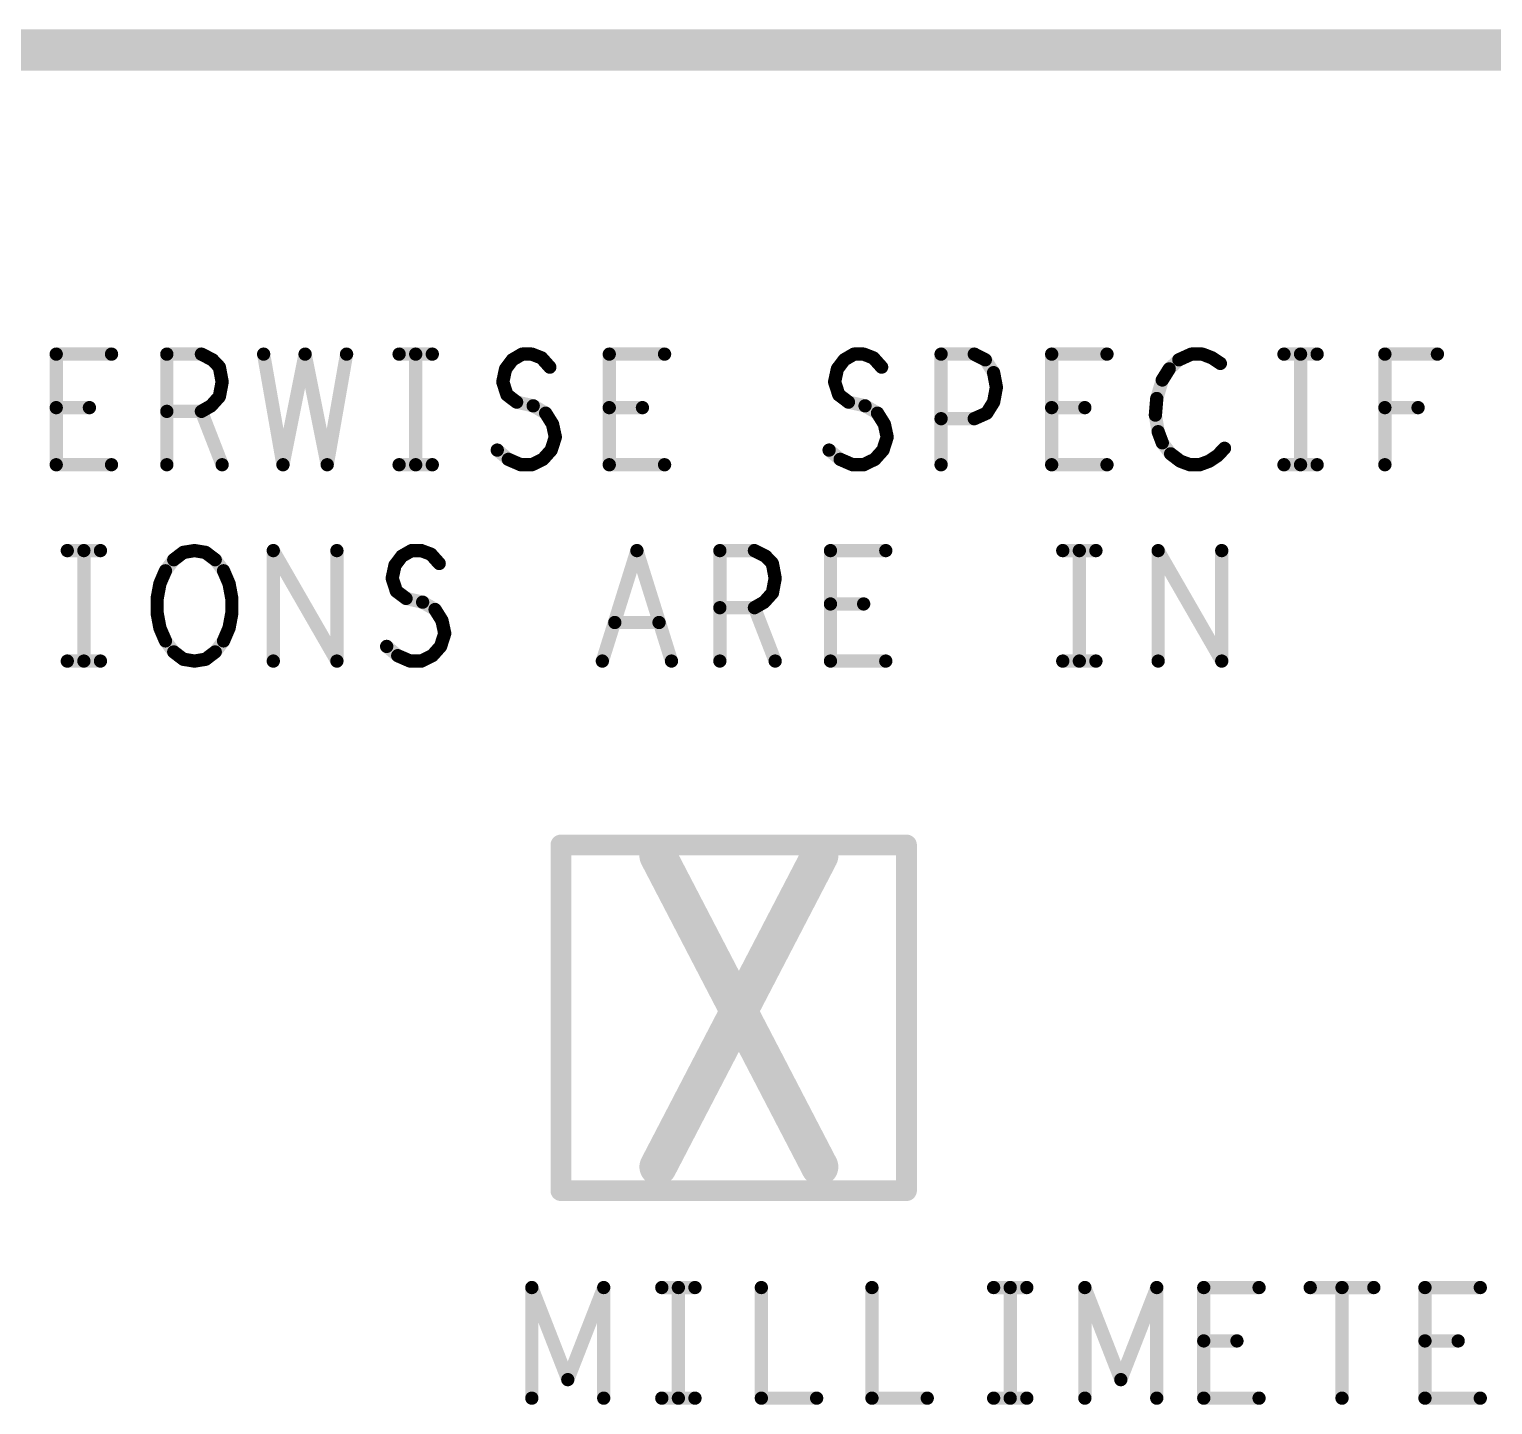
# Model space of a CAD drawing. Extents: x -14.2 to 19.9, y -5.2 to 16.9.
# Drawn here: x 12.316 to 13.374, y -3.127 to -2.132 of the extents above; entities that cross this region are included whole.
import ezdxf

# ---------------------------------------------------------------- set-up
doc = ezdxf.new("R2010")
doc.units = 0
doc.layers.get('0').update_dxf_attribs({"linetype": 'CONTINUOUS'})
doc.layers.add('FAB', color=2, linetype='CONTINUOUS')

# ---------------------------------------------------------------- blocks, each defined once
blk = doc.blocks.new('ROUND_105')
at = {"const_width": 0.0075}
blk.add_lwpolyline([(-0.00375, 0, 1), (0.00375, 0, 1)], format="xyb", close=True, dxfattribs=at)
blk = doc.blocks.new('ROUND_176')
at = {"const_width": 0.0048}
blk.add_lwpolyline([(-0.0024, 0, 1), (0.0024, 0, 1)], format="xyb", close=True, dxfattribs=at)
blk = doc.blocks.new('ROUND_180')
at = {"const_width": 0.0135}
blk.add_lwpolyline([(-0.00675, 0, 1), (0.00675, 0, 1)], format="xyb", close=True, dxfattribs=at)

msp = doc.modelspace()

# ---------------------------------------------------------------- linework, layer by layer
at = {"layer": 'FAB'}
for points, const_width in [([(11.2301, -2.1473), (13.7501, -2.1473)], 0.03), ([(12.3351, -2.4472), (12.3351, -2.3672)], 0.0096), ([(12.3351, -2.3672), (12.3751, -2.3672)], 0.0096), ([(12.4151, -2.4472), (12.4151, -2.3672)], 0.0096), ([(12.4151, -2.3672), (12.4401, -2.3672)], 0.0096), ([(12.4401, -2.3672), (12.4481, -2.3713)], 0.0096), ([(12.4481, -2.3713), (12.4531, -2.3766)], 0.0096), ([(12.4851, -2.3672), (12.4991, -2.4472)], 0.0096), ([(12.4991, -2.4472), (12.5151, -2.3672)], 0.0096), ([(12.5151, -2.3672), (12.5311, -2.4472)], 0.0096), ([(12.5311, -2.4472), (12.5451, -2.3672)], 0.0096), ([(12.5831, -2.3672), (12.6071, -2.3672)], 0.0096), ([(12.5951, -2.3672), (12.5951, -2.4472)], 0.0096), ([(12.6601, -2.3779), (12.6651, -2.3713)], 0.0096), ([(12.6651, -2.3713), (12.6721, -2.3672)], 0.0096), ([(12.6721, -2.3672), (12.6791, -2.3672)], 0.0096), ([(12.6791, -2.3672), (12.6861, -2.3699)], 0.0096), ([(12.6861, -2.3699), (12.6921, -2.3766)], 0.0096), ([(12.7351, -2.4472), (12.7351, -2.3672)], 0.0096), ([(12.7351, -2.3672), (12.7751, -2.3672)], 0.0096), ([(12.9001, -2.3779), (12.9051, -2.3713)], 0.0096), ([(12.9051, -2.3713), (12.9121, -2.3672)], 0.0096), ([(12.9121, -2.3672), (12.9191, -2.3672)], 0.0096), ([(12.9191, -2.3672), (12.9261, -2.3699)], 0.0096), ([(12.9261, -2.3699), (12.9321, -2.3766)], 0.0096), ([(12.9751, -2.4472), (12.9751, -2.3672)], 0.0096), ([(12.9751, -2.3672), (12.9991, -2.3672)], 0.0096), ([(12.9991, -2.3672), (13.0071, -2.3713)], 0.0096), ([(13.0071, -2.3713), (13.0131, -2.3806)], 0.0096), ([(13.0551, -2.4472), (13.0551, -2.3672)], 0.0096), ([(13.0551, -2.3672), (13.0951, -2.3672)], 0.0096), ([(13.1471, -2.3713), (13.1401, -2.3779)], 0.0096), ([(13.1561, -2.3672), (13.1471, -2.3713)], 0.0096), ([(13.1641, -2.3672), (13.1561, -2.3672)], 0.0096), ([(13.1711, -2.3699), (13.1641, -2.3672)], 0.0096), ([(13.1771, -2.3739), (13.1711, -2.3699)], 0.0096), ([(13.2231, -2.3672), (13.2471, -2.3672)], 0.0096), ([(13.2351, -2.3672), (13.2351, -2.4472)], 0.0096), ([(13.2961, -2.4472), (13.2961, -2.3672)], 0.0096), ([(13.2961, -2.3672), (13.3341, -2.3672)], 0.0096), ([(12.4531, -2.3766), (12.4551, -2.3873)], 0.0096), ([(12.6581, -2.3873), (12.6601, -2.3779)], 0.0096), ([(12.8981, -2.3873), (12.9001, -2.3779)], 0.0096), ([(13.0131, -2.3806), (13.0151, -2.3912)], 0.0096), ([(13.1351, -2.3859), (13.1311, -2.3993)], 0.0096), ([(13.1401, -2.3779), (13.1351, -2.3859)], 0.0096), ([(12.4551, -2.3873), (12.4531, -2.3979)], 0.0096), ([(12.6611, -2.3966), (12.6581, -2.3873)], 0.0096), ([(12.6681, -2.4019), (12.6611, -2.3966)], 0.0096), ([(12.9011, -2.3966), (12.8981, -2.3873)], 0.0096), ([(12.9081, -2.4019), (12.9011, -2.3966)], 0.0096), ([(13.0151, -2.3912), (13.0131, -2.4019)], 0.0096), ([(12.3591, -2.4059), (12.3351, -2.4059)], 0.0096), ([(12.4471, -2.4046), (12.4401, -2.4086)], 0.0096), ([(12.4531, -2.3979), (12.4471, -2.4046)], 0.0096), ([(12.6801, -2.4046), (12.6681, -2.4019)], 0.0096), ([(12.6891, -2.4099), (12.6801, -2.4046)], 0.0096), ([(12.7591, -2.4059), (12.7351, -2.4059)], 0.0096), ([(12.9201, -2.4046), (12.9081, -2.4019)], 0.0096), ([(12.9291, -2.4099), (12.9201, -2.4046)], 0.0096), ([(13.0131, -2.4019), (13.0081, -2.4099)], 0.0096), ([(13.0791, -2.4059), (13.0551, -2.4059)], 0.0096), ([(13.1311, -2.3993), (13.1301, -2.4113)], 0.0096), ([(13.3201, -2.4059), (13.2961, -2.4059)], 0.0096), ([(12.4401, -2.4086), (12.4151, -2.4086)], 0.0096), ([(12.4401, -2.4086), (12.4551, -2.4472)], 0.0096), ([(12.6941, -2.4179), (12.6891, -2.4099)], 0.0096), ([(12.6961, -2.4272), (12.6941, -2.4179)], 0.0096), ([(12.9341, -2.4179), (12.9291, -2.4099)], 0.0096), ([(12.9361, -2.4272), (12.9341, -2.4179)], 0.0096), ([(12.9991, -2.4139), (12.9751, -2.4139)], 0.0096), ([(13.0081, -2.4099), (12.9991, -2.4139)], 0.0096), ([(13.1301, -2.4113), (13.1321, -2.4233)], 0.0096), ([(12.6931, -2.4366), (12.6961, -2.4272)], 0.0096), ([(12.9331, -2.4366), (12.9361, -2.4272)], 0.0096), ([(13.1321, -2.4233), (13.1351, -2.4313)], 0.0096), ([(12.6541, -2.4366), (12.6621, -2.4433)], 0.0096), ([(12.6871, -2.4433), (12.6931, -2.4366)], 0.0096), ([(12.8941, -2.4366), (12.9021, -2.4433)], 0.0096), ([(12.9271, -2.4433), (12.9331, -2.4366)], 0.0096), ([(13.1351, -2.4313), (13.1411, -2.4393)], 0.0096), ([(13.1411, -2.4393), (13.1481, -2.4446)], 0.0096), ([(13.1751, -2.4406), (13.1801, -2.4353)], 0.0096), ([(12.3751, -2.4472), (12.3351, -2.4472)], 0.0096), ([(12.5831, -2.4472), (12.6071, -2.4472)], 0.0096), ([(12.6621, -2.4433), (12.6711, -2.4472)], 0.0096), ([(12.6711, -2.4472), (12.6791, -2.4472)], 0.0096), ([(12.6791, -2.4472), (12.6871, -2.4433)], 0.0096), ([(12.7751, -2.4472), (12.7351, -2.4472)], 0.0096), ([(12.9021, -2.4433), (12.9111, -2.4472)], 0.0096), ([(12.9111, -2.4472), (12.9191, -2.4472)], 0.0096), ([(12.9191, -2.4472), (12.9271, -2.4433)], 0.0096), ([(13.0951, -2.4472), (13.0551, -2.4472)], 0.0096), ([(13.1481, -2.4446), (13.1551, -2.4472)], 0.0096), ([(13.1551, -2.4472), (13.1621, -2.4472)], 0.0096), ([(13.1621, -2.4472), (13.1691, -2.4446)], 0.0096), ([(13.1691, -2.4446), (13.1751, -2.4406)], 0.0096), ([(13.2231, -2.4472), (13.2471, -2.4472)], 0.0096), ([(12.3431, -2.5093), (12.3671, -2.5093)], 0.0096), ([(12.3551, -2.5093), (12.3551, -2.5892)], 0.0096), ([(12.4201, -2.5159), (12.4271, -2.5106)], 0.0096), ([(12.4271, -2.5106), (12.4351, -2.5093)], 0.0096), ([(12.4351, -2.5093), (12.4431, -2.5106)], 0.0096), ([(12.4431, -2.5106), (12.4501, -2.5159)], 0.0096), ([(12.4921, -2.5892), (12.4921, -2.5093)], 0.0096), ([(12.4921, -2.5093), (12.5381, -2.5892)], 0.0096), ([(12.5381, -2.5892), (12.5381, -2.5093)], 0.0096), ([(12.5801, -2.5199), (12.5851, -2.5133)], 0.0096), ([(12.5851, -2.5133), (12.5921, -2.5093)], 0.0096), ([(12.5921, -2.5093), (12.5991, -2.5093)], 0.0096), ([(12.5991, -2.5093), (12.6061, -2.5119)], 0.0096), ([(12.6061, -2.5119), (12.6121, -2.5186)], 0.0096), ([(12.7301, -2.5892), (12.7551, -2.5093)], 0.0096), ([(12.7551, -2.5093), (12.7801, -2.5892)], 0.0096), ([(12.8151, -2.5892), (12.8151, -2.5093)], 0.0096), ([(12.8151, -2.5093), (12.8401, -2.5093)], 0.0096), ([(12.8401, -2.5093), (12.8481, -2.5133)], 0.0096), ([(12.8481, -2.5133), (12.8531, -2.5186)], 0.0096), ([(12.8951, -2.5892), (12.8951, -2.5093)], 0.0096), ([(12.8951, -2.5093), (12.9351, -2.5093)], 0.0096), ([(13.0631, -2.5093), (13.0871, -2.5093)], 0.0096), ([(13.0751, -2.5093), (13.0751, -2.5892)], 0.0096), ([(13.1321, -2.5892), (13.1321, -2.5093)], 0.0096), ([(13.1321, -2.5093), (13.1781, -2.5892)], 0.0096), ([(13.1781, -2.5892), (13.1781, -2.5093)], 0.0096), ([(12.4101, -2.5332), (12.4141, -2.5239)], 0.0096), ([(12.4141, -2.5239), (12.4201, -2.5159)], 0.0096), ([(12.4501, -2.5159), (12.4561, -2.5239)], 0.0096), ([(12.4561, -2.5239), (12.4601, -2.5332)], 0.0096), ([(12.5781, -2.5293), (12.5801, -2.5199)], 0.0096), ([(12.8531, -2.5186), (12.8551, -2.5293)], 0.0096), ([(12.4081, -2.5439), (12.4101, -2.5332)], 0.0096), ([(12.4601, -2.5332), (12.4621, -2.5439)], 0.0096), ([(12.5811, -2.5386), (12.5781, -2.5293)], 0.0096), ([(12.8551, -2.5293), (12.8531, -2.5399)], 0.0096), ([(12.4081, -2.5546), (12.4081, -2.5439)], 0.0096), ([(12.4621, -2.5439), (12.4621, -2.5546)], 0.0096), ([(12.5881, -2.5439), (12.5811, -2.5386)], 0.0096), ([(12.6001, -2.5466), (12.5881, -2.5439)], 0.0096), ([(12.8531, -2.5399), (12.8471, -2.5466)], 0.0096), ([(12.4101, -2.5653), (12.4081, -2.5546)], 0.0096), ([(12.4621, -2.5546), (12.4601, -2.5653)], 0.0096), ([(12.6091, -2.5519), (12.6001, -2.5466)], 0.0096), ([(12.6141, -2.5599), (12.6091, -2.5519)], 0.0096), ([(12.8401, -2.5506), (12.8151, -2.5506)], 0.0096), ([(12.8471, -2.5466), (12.8401, -2.5506)], 0.0096), ([(12.8401, -2.5506), (12.8551, -2.5892)], 0.0096), ([(12.9191, -2.5479), (12.8951, -2.5479)], 0.0096), ([(12.4141, -2.5746), (12.4101, -2.5653)], 0.0096), ([(12.4601, -2.5653), (12.4561, -2.5746)], 0.0096), ([(12.6161, -2.5692), (12.6141, -2.5599)], 0.0096), ([(12.7711, -2.5613), (12.7391, -2.5613)], 0.0096), ([(12.4201, -2.5826), (12.4141, -2.5746)], 0.0096), ([(12.4561, -2.5746), (12.4501, -2.5826)], 0.0096), ([(12.6131, -2.5786), (12.6161, -2.5692)], 0.0096), ([(12.4271, -2.5879), (12.4201, -2.5826)], 0.0096), ([(12.4501, -2.5826), (12.4431, -2.5879)], 0.0096), ([(12.5741, -2.5786), (12.5821, -2.5853)], 0.0096), ([(12.5821, -2.5853), (12.5911, -2.5892)], 0.0096), ([(12.5991, -2.5892), (12.6071, -2.5853)], 0.0096), ([(12.6071, -2.5853), (12.6131, -2.5786)], 0.0096), ([(12.3431, -2.5892), (12.3671, -2.5892)], 0.0096), ([(12.4351, -2.5892), (12.4271, -2.5879)], 0.0096), ([(12.4431, -2.5879), (12.4351, -2.5892)], 0.0096), ([(12.5911, -2.5892), (12.5991, -2.5892)], 0.0096), ([(12.9351, -2.5892), (12.8951, -2.5892)], 0.0096), ([(13.0631, -2.5892), (13.0871, -2.5892)], 0.0096), ([(12.9501, -2.7222), (12.7001, -2.7222)], 0.015), ([(12.7001, -2.7222), (12.7001, -2.9722)], 0.015), ([(12.7704, -2.955), (12.8873, -2.73)], 0.027), ([(12.7704, -2.73), (12.8873, -2.955)], 0.027), ([(12.9501, -2.9722), (12.9501, -2.7222)], 0.015), ([(12.7001, -2.9722), (12.9501, -2.9722)], 0.015), ([(12.6791, -3.1223), (12.6791, -3.0423)], 0.0096), ([(12.6791, -3.0423), (12.7051, -3.1089)], 0.0096), ([(12.7051, -3.1089), (12.7311, -3.0423)], 0.0096), ([(12.7311, -3.0423), (12.7311, -3.1223)], 0.0096), ([(12.7731, -3.0423), (12.7971, -3.0423)], 0.0096), ([(12.7851, -3.0423), (12.7851, -3.1223)], 0.0096), ([(12.8451, -3.0423), (12.8451, -3.1223)], 0.0096), ([(12.9251, -3.0423), (12.9251, -3.1223)], 0.0096), ([(13.0131, -3.0423), (13.0371, -3.0423)], 0.0096), ([(13.0251, -3.0423), (13.0251, -3.1223)], 0.0096), ([(13.0791, -3.1223), (13.0791, -3.0423)], 0.0096), ([(13.0791, -3.0423), (13.1051, -3.1089)], 0.0096), ([(13.1051, -3.1089), (13.1311, -3.0423)], 0.0096), ([(13.1311, -3.0423), (13.1311, -3.1223)], 0.0096), ([(13.1651, -3.1223), (13.1651, -3.0423)], 0.0096), ([(13.1651, -3.0423), (13.2051, -3.0423)], 0.0096), ([(13.2421, -3.0423), (13.2881, -3.0423)], 0.0096), ([(13.2651, -3.0423), (13.2651, -3.1223)], 0.0096), ([(13.3251, -3.1223), (13.3251, -3.0423)], 0.0096), ([(13.3251, -3.0423), (13.3651, -3.0423)], 0.0096), ([(13.1891, -3.0809), (13.1651, -3.0809)], 0.0096), ([(13.3491, -3.0809), (13.3251, -3.0809)], 0.0096), ([(12.7731, -3.1223), (12.7971, -3.1223)], 0.0096), ([(12.8451, -3.1223), (12.8851, -3.1223)], 0.0096), ([(12.9251, -3.1223), (12.9651, -3.1223)], 0.0096), ([(13.0131, -3.1223), (13.0371, -3.1223)], 0.0096), ([(13.2051, -3.1223), (13.1651, -3.1223)], 0.0096), ([(13.3651, -3.1223), (13.3251, -3.1223)], 0.0096)]:
    msp.add_lwpolyline(points, dxfattribs=dict(at, const_width=const_width))

# ---------------------------------------------------------------- block references
for name, p in [('ROUND_176', (12.3351, -2.3672)), ('ROUND_176', (12.3351, -2.3672)), ('ROUND_176', (12.3751, -2.3672)), ('ROUND_176', (12.4151, -2.3672)), ('ROUND_176', (12.4151, -2.3672)), ('ROUND_176', (12.4401, -2.3672)), ('ROUND_176', (12.4401, -2.3672)), ('ROUND_176', (12.4481, -2.3713)), ('ROUND_176', (12.4481, -2.3713)), ('ROUND_176', (12.4851, -2.3672)), ('ROUND_176', (12.5151, -2.3672)), ('ROUND_176', (12.5151, -2.3672)), ('ROUND_176', (12.5451, -2.3672)), ('ROUND_176', (12.5831, -2.3672)), ('ROUND_176', (12.5951, -2.3672)), ('ROUND_176', (12.6071, -2.3672)), ('ROUND_176', (12.6651, -2.3713)), ('ROUND_176', (12.6651, -2.3713)), ('ROUND_176', (12.6721, -2.3672)), ('ROUND_176', (12.6721, -2.3672)), ('ROUND_176', (12.6791, -2.3672)), ('ROUND_176', (12.6791, -2.3672)), ('ROUND_176', (12.6861, -2.3699)), ('ROUND_176', (12.6861, -2.3699)), ('ROUND_176', (12.7351, -2.3672)), ('ROUND_176', (12.7351, -2.3672)), ('ROUND_176', (12.7751, -2.3672)), ('ROUND_176', (12.9051, -2.3713)), ('ROUND_176', (12.9051, -2.3713)), ('ROUND_176', (12.9121, -2.3672)), ('ROUND_176', (12.9121, -2.3672)), ('ROUND_176', (12.9191, -2.3672)), ('ROUND_176', (12.9191, -2.3672)), ('ROUND_176', (12.9261, -2.3699)), ('ROUND_176', (12.9261, -2.3699)), ('ROUND_176', (12.9751, -2.3672)), ('ROUND_176', (12.9751, -2.3672)), ('ROUND_176', (12.9991, -2.3672)), ('ROUND_176', (12.9991, -2.3672)), ('ROUND_176', (13.0071, -2.3713)), ('ROUND_176', (13.0071, -2.3713)), ('ROUND_176', (13.0551, -2.3672)), ('ROUND_176', (13.0551, -2.3672)), ('ROUND_176', (13.0951, -2.3672)), ('ROUND_176', (13.1471, -2.3713)), ('ROUND_176', (13.1471, -2.3713)), ('ROUND_176', (13.1561, -2.3672)), ('ROUND_176', (13.1561, -2.3672)), ('ROUND_176', (13.1641, -2.3672)), ('ROUND_176', (13.1641, -2.3672)), ('ROUND_176', (13.1711, -2.3699)), ('ROUND_176', (13.1711, -2.3699)), ('ROUND_176', (13.1771, -2.3739)), ('ROUND_176', (13.2231, -2.3672)), ('ROUND_176', (13.2351, -2.3672)), ('ROUND_176', (13.2471, -2.3672)), ('ROUND_176', (13.2961, -2.3672)), ('ROUND_176', (13.2961, -2.3672)), ('ROUND_176', (13.3341, -2.3672)), ('ROUND_176', (12.4531, -2.3766)), ('ROUND_176', (12.4531, -2.3766)), ('ROUND_176', (12.6601, -2.3779)), ('ROUND_176', (12.6601, -2.3779)), ('ROUND_176', (12.6921, -2.3766)), ('ROUND_176', (12.9001, -2.3779)), ('ROUND_176', (12.9001, -2.3779)), ('ROUND_176', (12.9321, -2.3766)), ('ROUND_176', (13.0131, -2.3806)), ('ROUND_176', (13.0131, -2.3806)), ('ROUND_176', (13.1351, -2.3859)), ('ROUND_176', (13.1351, -2.3859)), ('ROUND_176', (13.1401, -2.3779)), ('ROUND_176', (13.1401, -2.3779)), ('ROUND_176', (12.4551, -2.3873)), ('ROUND_176', (12.4551, -2.3873)), ('ROUND_176', (12.6581, -2.3873)), ('ROUND_176', (12.6581, -2.3873)), ('ROUND_176', (12.6611, -2.3966)), ('ROUND_176', (12.6611, -2.3966)), ('ROUND_176', (12.8981, -2.3873)), ('ROUND_176', (12.8981, -2.3873)), ('ROUND_176', (12.9011, -2.3966)), ('ROUND_176', (12.9011, -2.3966)), ('ROUND_176', (13.0151, -2.3912)), ('ROUND_176', (13.0151, -2.3912)), ('ROUND_176', (12.3351, -2.4059)), ('ROUND_176', (12.3591, -2.4059)), ('ROUND_176', (12.4471, -2.4046)), ('ROUND_176', (12.4471, -2.4046)), ('ROUND_176', (12.4531, -2.3979)), ('ROUND_176', (12.4531, -2.3979)), ('ROUND_176', (12.6681, -2.4019)), ('ROUND_176', (12.6681, -2.4019)), ('ROUND_176', (12.6801, -2.4046)), ('ROUND_176', (12.6801, -2.4046)), ('ROUND_176', (12.7351, -2.4059)), ('ROUND_176', (12.7591, -2.4059)), ('ROUND_176', (12.9081, -2.4019)), ('ROUND_176', (12.9081, -2.4019)), ('ROUND_176', (12.9201, -2.4046)), ('ROUND_176', (12.9201, -2.4046)), ('ROUND_176', (13.0131, -2.4019)), ('ROUND_176', (13.0131, -2.4019)), ('ROUND_176', (13.0551, -2.4059)), ('ROUND_176', (13.0791, -2.4059)), ('ROUND_176', (13.1311, -2.3993)), ('ROUND_176', (13.1311, -2.3993)), ('ROUND_176', (13.2961, -2.4059)), ('ROUND_176', (13.3201, -2.4059)), ('ROUND_176', (12.4151, -2.4086)), ('ROUND_176', (12.4401, -2.4086)), ('ROUND_176', (12.4401, -2.4086)), ('ROUND_176', (12.4401, -2.4086)), ('ROUND_176', (12.6891, -2.4099)), ('ROUND_176', (12.6891, -2.4099)), ('ROUND_176', (12.6941, -2.4179)), ('ROUND_176', (12.6941, -2.4179)), ('ROUND_176', (12.9291, -2.4099)), ('ROUND_176', (12.9291, -2.4099)), ('ROUND_176', (12.9341, -2.4179)), ('ROUND_176', (12.9341, -2.4179)), ('ROUND_176', (12.9751, -2.4139)), ('ROUND_176', (12.9991, -2.4139)), ('ROUND_176', (12.9991, -2.4139)), ('ROUND_176', (13.0081, -2.4099)), ('ROUND_176', (13.0081, -2.4099)), ('ROUND_176', (13.1301, -2.4113)), ('ROUND_176', (13.1301, -2.4113)), ('ROUND_176', (12.6961, -2.4272)), ('ROUND_176', (12.6961, -2.4272)), ('ROUND_176', (12.9361, -2.4272)), ('ROUND_176', (12.9361, -2.4272)), ('ROUND_176', (13.1321, -2.4233)), ('ROUND_176', (13.1321, -2.4233)), ('ROUND_176', (12.6541, -2.4366)), ('ROUND_176', (12.6931, -2.4366)), ('ROUND_176', (12.6931, -2.4366)), ('ROUND_176', (12.8941, -2.4366)), ('ROUND_176', (12.9331, -2.4366)), ('ROUND_176', (12.9331, -2.4366)), ('ROUND_176', (13.1351, -2.4313)), ('ROUND_176', (13.1351, -2.4313)), ('ROUND_176', (13.1411, -2.4393)), ('ROUND_176', (13.1411, -2.4393)), ('ROUND_176', (13.1801, -2.4353)), ('ROUND_176', (12.3351, -2.4472)), ('ROUND_176', (12.3351, -2.4472)), ('ROUND_176', (12.3751, -2.4472)), ('ROUND_176', (12.4151, -2.4472)), ('ROUND_176', (12.4551, -2.4472)), ('ROUND_176', (12.4991, -2.4472)), ('ROUND_176', (12.4991, -2.4472)), ('ROUND_176', (12.5311, -2.4472)), ('ROUND_176', (12.5311, -2.4472)), ('ROUND_176', (12.5831, -2.4472)), ('ROUND_176', (12.5951, -2.4472)), ('ROUND_176', (12.6071, -2.4472)), ('ROUND_176', (12.6621, -2.4433)), ('ROUND_176', (12.6621, -2.4433)), ('ROUND_176', (12.6711, -2.4472)), ('ROUND_176', (12.6711, -2.4472)), ('ROUND_176', (12.6791, -2.4472)), ('ROUND_176', (12.6791, -2.4472)), ('ROUND_176', (12.6871, -2.4433)), ('ROUND_176', (12.6871, -2.4433)), ('ROUND_176', (12.7351, -2.4472)), ('ROUND_176', (12.7351, -2.4472)), ('ROUND_176', (12.7751, -2.4472)), ('ROUND_176', (12.9021, -2.4433)), ('ROUND_176', (12.9021, -2.4433)), ('ROUND_176', (12.9111, -2.4472)), ('ROUND_176', (12.9111, -2.4472)), ('ROUND_176', (12.9191, -2.4472)), ('ROUND_176', (12.9191, -2.4472)), ('ROUND_176', (12.9271, -2.4433)), ('ROUND_176', (12.9271, -2.4433)), ('ROUND_176', (12.9751, -2.4472)), ('ROUND_176', (13.0551, -2.4472)), ('ROUND_176', (13.0551, -2.4472)), ('ROUND_176', (13.0951, -2.4472)), ('ROUND_176', (13.1481, -2.4446)), ('ROUND_176', (13.1481, -2.4446)), ('ROUND_176', (13.1551, -2.4472)), ('ROUND_176', (13.1551, -2.4472)), ('ROUND_176', (13.1621, -2.4472)), ('ROUND_176', (13.1621, -2.4472)), ('ROUND_176', (13.1691, -2.4446)), ('ROUND_176', (13.1691, -2.4446)), ('ROUND_176', (13.1751, -2.4406)), ('ROUND_176', (13.1751, -2.4406)), ('ROUND_176', (13.2231, -2.4472)), ('ROUND_176', (13.2351, -2.4472)), ('ROUND_176', (13.2471, -2.4472)), ('ROUND_176', (13.2961, -2.4472)), ('ROUND_176', (12.3431, -2.5093)), ('ROUND_176', (12.3551, -2.5093)), ('ROUND_176', (12.3671, -2.5093)), ('ROUND_176', (12.4271, -2.5106)), ('ROUND_176', (12.4271, -2.5106)), ('ROUND_176', (12.4351, -2.5093)), ('ROUND_176', (12.4351, -2.5093)), ('ROUND_176', (12.4431, -2.5106)), ('ROUND_176', (12.4431, -2.5106)), ('ROUND_176', (12.4921, -2.5093)), ('ROUND_176', (12.4921, -2.5093)), ('ROUND_176', (12.5381, -2.5093)), ('ROUND_176', (12.5851, -2.5133)), ('ROUND_176', (12.5851, -2.5133)), ('ROUND_176', (12.5921, -2.5093)), ('ROUND_176', (12.5921, -2.5093)), ('ROUND_176', (12.5991, -2.5093)), ('ROUND_176', (12.5991, -2.5093)), ('ROUND_176', (12.6061, -2.5119)), ('ROUND_176', (12.6061, -2.5119)), ('ROUND_176', (12.7551, -2.5093)), ('ROUND_176', (12.7551, -2.5093)), ('ROUND_176', (12.8151, -2.5093)), ('ROUND_176', (12.8151, -2.5093)), ('ROUND_176', (12.8401, -2.5093)), ('ROUND_176', (12.8401, -2.5093)), ('ROUND_176', (12.8481, -2.5133)), ('ROUND_176', (12.8481, -2.5133)), ('ROUND_176', (12.8951, -2.5093)), ('ROUND_176', (12.8951, -2.5093)), ('ROUND_176', (12.9351, -2.5093)), ('ROUND_176', (13.0631, -2.5093)), ('ROUND_176', (13.0751, -2.5093)), ('ROUND_176', (13.0871, -2.5093)), ('ROUND_176', (13.1321, -2.5093)), ('ROUND_176', (13.1321, -2.5093)), ('ROUND_176', (13.1781, -2.5093)), ('ROUND_176', (12.4141, -2.5239)), ('ROUND_176', (12.4141, -2.5239)), ('ROUND_176', (12.4201, -2.5159)), ('ROUND_176', (12.4201, -2.5159)), ('ROUND_176', (12.4501, -2.5159)), ('ROUND_176', (12.4501, -2.5159)), ('ROUND_176', (12.4561, -2.5239)), ('ROUND_176', (12.4561, -2.5239)), ('ROUND_176', (12.5801, -2.5199)), ('ROUND_176', (12.5801, -2.5199)), ('ROUND_176', (12.6121, -2.5186)), ('ROUND_176', (12.8531, -2.5186)), ('ROUND_176', (12.8531, -2.5186)), ('ROUND_176', (12.4101, -2.5332)), ('ROUND_176', (12.4101, -2.5332)), ('ROUND_176', (12.4601, -2.5332)), ('ROUND_176', (12.4601, -2.5332)), ('ROUND_176', (12.5781, -2.5293)), ('ROUND_176', (12.5781, -2.5293)), ('ROUND_176', (12.8551, -2.5293)), ('ROUND_176', (12.8551, -2.5293)), ('ROUND_176', (12.4081, -2.5439)), ('ROUND_176', (12.4081, -2.5439)), ('ROUND_176', (12.4621, -2.5439)), ('ROUND_176', (12.4621, -2.5439)), ('ROUND_176', (12.5811, -2.5386)), ('ROUND_176', (12.5811, -2.5386)), ('ROUND_176', (12.5881, -2.5439)), ('ROUND_176', (12.5881, -2.5439)), ('ROUND_176', (12.8531, -2.5399)), ('ROUND_176', (12.8531, -2.5399)), ('ROUND_176', (12.4081, -2.5546)), ('ROUND_176', (12.4081, -2.5546)), ('ROUND_176', (12.4621, -2.5546)), ('ROUND_176', (12.4621, -2.5546)), ('ROUND_176', (12.6001, -2.5466)), ('ROUND_176', (12.6001, -2.5466)), ('ROUND_176', (12.6091, -2.5519)), ('ROUND_176', (12.6091, -2.5519)), ('ROUND_176', (12.8151, -2.5506)), ('ROUND_176', (12.8401, -2.5506)), ('ROUND_176', (12.8401, -2.5506)), ('ROUND_176', (12.8401, -2.5506)), ('ROUND_176', (12.8471, -2.5466)), ('ROUND_176', (12.8471, -2.5466)), ('ROUND_176', (12.8951, -2.5479)), ('ROUND_176', (12.9191, -2.5479)), ('ROUND_176', (12.4101, -2.5653)), ('ROUND_176', (12.4101, -2.5653)), ('ROUND_176', (12.4601, -2.5653)), ('ROUND_176', (12.4601, -2.5653)), ('ROUND_176', (12.6141, -2.5599)), ('ROUND_176', (12.6141, -2.5599)), ('ROUND_176', (12.7391, -2.5613)), ('ROUND_176', (12.7711, -2.5613)), ('ROUND_176', (12.4141, -2.5746)), ('ROUND_176', (12.4141, -2.5746)), ('ROUND_176', (12.4561, -2.5746)), ('ROUND_176', (12.4561, -2.5746)), ('ROUND_176', (12.6161, -2.5692)), ('ROUND_176', (12.6161, -2.5692)), ('ROUND_176', (12.4201, -2.5826)), ('ROUND_176', (12.4201, -2.5826)), ('ROUND_176', (12.4501, -2.5826)), ('ROUND_176', (12.4501, -2.5826)), ('ROUND_176', (12.5741, -2.5786)), ('ROUND_176', (12.5821, -2.5853)), ('ROUND_176', (12.5821, -2.5853)), ('ROUND_176', (12.6071, -2.5853)), ('ROUND_176', (12.6071, -2.5853)), ('ROUND_176', (12.6131, -2.5786)), ('ROUND_176', (12.6131, -2.5786)), ('ROUND_176', (12.3431, -2.5892)), ('ROUND_176', (12.3551, -2.5892)), ('ROUND_176', (12.3671, -2.5892)), ('ROUND_176', (12.4271, -2.5879)), ('ROUND_176', (12.4271, -2.5879)), ('ROUND_176', (12.4351, -2.5892)), ('ROUND_176', (12.4351, -2.5892)), ('ROUND_176', (12.4431, -2.5879)), ('ROUND_176', (12.4431, -2.5879)), ('ROUND_176', (12.4921, -2.5892)), ('ROUND_176', (12.5381, -2.5892)), ('ROUND_176', (12.5381, -2.5892)), ('ROUND_176', (12.5911, -2.5892)), ('ROUND_176', (12.5911, -2.5892)), ('ROUND_176', (12.5991, -2.5892)), ('ROUND_176', (12.5991, -2.5892)), ('ROUND_176', (12.7301, -2.5892)), ('ROUND_176', (12.7801, -2.5892)), ('ROUND_176', (12.8151, -2.5892)), ('ROUND_176', (12.8551, -2.5892)), ('ROUND_176', (12.8951, -2.5892)), ('ROUND_176', (12.8951, -2.5892)), ('ROUND_176', (12.9351, -2.5892)), ('ROUND_176', (13.0631, -2.5892)), ('ROUND_176', (13.0751, -2.5892)), ('ROUND_176', (13.0871, -2.5892)), ('ROUND_176', (13.1321, -2.5892)), ('ROUND_176', (13.1781, -2.5892)), ('ROUND_176', (13.1781, -2.5892)), ('ROUND_105', (12.7001, -2.7222)), ('ROUND_105', (12.7001, -2.7222)), ('ROUND_180', (12.7704, -2.73)), ('ROUND_180', (12.8873, -2.73)), ('ROUND_105', (12.9501, -2.7222)), ('ROUND_105', (12.9501, -2.7222)), ('ROUND_180', (12.7704, -2.955)), ('ROUND_180', (12.8873, -2.955)), ('ROUND_105', (12.7001, -2.9722)), ('ROUND_105', (12.7001, -2.9722)), ('ROUND_105', (12.9501, -2.9722)), ('ROUND_105', (12.9501, -2.9722)), ('ROUND_176', (12.6791, -3.0423)), ('ROUND_176', (12.6791, -3.0423)), ('ROUND_176', (12.7311, -3.0423)), ('ROUND_176', (12.7311, -3.0423)), ('ROUND_176', (12.7731, -3.0423)), ('ROUND_176', (12.7851, -3.0423)), ('ROUND_176', (12.7971, -3.0423)), ('ROUND_176', (12.8451, -3.0423)), ('ROUND_176', (12.9251, -3.0423)), ('ROUND_176', (13.0131, -3.0423)), ('ROUND_176', (13.0251, -3.0423)), ('ROUND_176', (13.0371, -3.0423)), ('ROUND_176', (13.0791, -3.0423)), ('ROUND_176', (13.0791, -3.0423)), ('ROUND_176', (13.1311, -3.0423)), ('ROUND_176', (13.1311, -3.0423)), ('ROUND_176', (13.1651, -3.0423)), ('ROUND_176', (13.1651, -3.0423)), ('ROUND_176', (13.2051, -3.0423)), ('ROUND_176', (13.2421, -3.0423)), ('ROUND_176', (13.2651, -3.0423)), ('ROUND_176', (13.2881, -3.0423)), ('ROUND_176', (13.3251, -3.0423)), ('ROUND_176', (13.3251, -3.0423)), ('ROUND_176', (13.3651, -3.0423)), ('ROUND_176', (13.1651, -3.0809)), ('ROUND_176', (13.1891, -3.0809)), ('ROUND_176', (13.3251, -3.0809)), ('ROUND_176', (13.3491, -3.0809)), ('ROUND_176', (12.7051, -3.1089)), ('ROUND_176', (12.7051, -3.1089)), ('ROUND_176', (13.1051, -3.1089)), ('ROUND_176', (13.1051, -3.1089)), ('ROUND_176', (12.6791, -3.1223)), ('ROUND_176', (12.7311, -3.1223)), ('ROUND_176', (12.7731, -3.1223)), ('ROUND_176', (12.7851, -3.1223)), ('ROUND_176', (12.7971, -3.1223)), ('ROUND_176', (12.8451, -3.1223)), ('ROUND_176', (12.8451, -3.1223)), ('ROUND_176', (12.8851, -3.1223)), ('ROUND_176', (12.9251, -3.1223)), ('ROUND_176', (12.9251, -3.1223)), ('ROUND_176', (12.9651, -3.1223)), ('ROUND_176', (13.0131, -3.1223)), ('ROUND_176', (13.0251, -3.1223)), ('ROUND_176', (13.0371, -3.1223)), ('ROUND_176', (13.0791, -3.1223)), ('ROUND_176', (13.1311, -3.1223)), ('ROUND_176', (13.1651, -3.1223)), ('ROUND_176', (13.1651, -3.1223)), ('ROUND_176', (13.2051, -3.1223)), ('ROUND_176', (13.2651, -3.1223)), ('ROUND_176', (13.3251, -3.1223)), ('ROUND_176', (13.3251, -3.1223)), ('ROUND_176', (13.3651, -3.1223))]:
    msp.add_blockref(name, p, dxfattribs=at)

doc.saveas('drawing.dxf')
